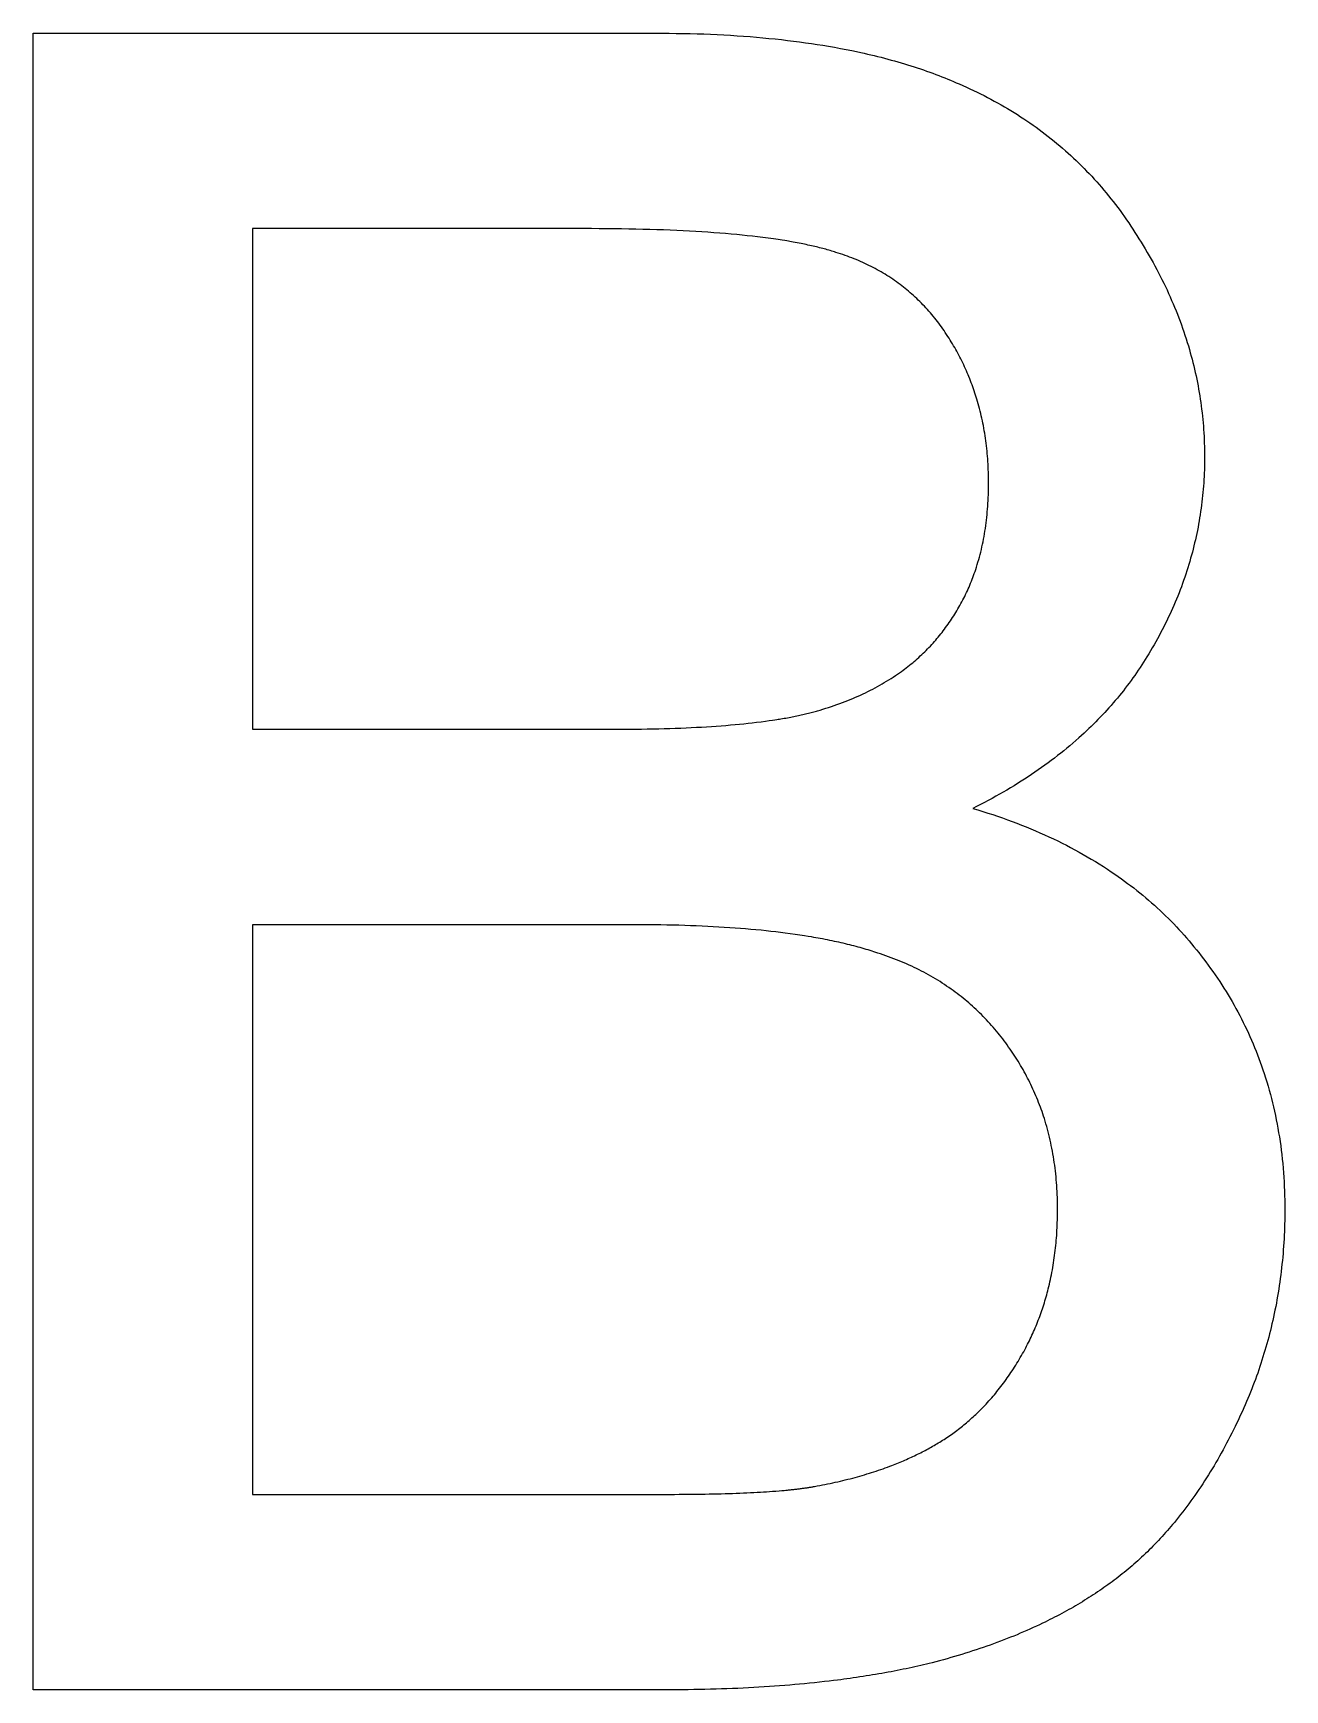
# Model space of a CAD drawing. Extents: x -140 to 139, y -60 to 60.
# Drawn here: x -29.411 to -27.146, y -31.159 to -28.159 of the extents above; entities that cross this region are included whole.
import ezdxf

# ---------------------------------------------------------------- set-up
doc = ezdxf.new("R2010")
doc.units = 0
doc.layers.add('ENGRAVE', color=5, linetype='Continuous')

msp = doc.modelspace()

# ---------------------------------------------------------------- linework, layer by layer
at = {"layer": 'ENGRAVE', "color": 5}
for points in [[(-29.411, -31.1589), (-29.411, -28.1589)], [(-29.411, -28.1589), (-28.2855, -28.1589)], [(-28.2855, -28.1589), (-28.2726, -28.159), (-28.2598, -28.1591), (-28.2471, -28.1593), (-28.2344, -28.1595), (-28.2219, -28.1597), (-28.2095, -28.1601), (-28.1971, -28.1605), (-28.1849, -28.161), (-28.1728, -28.1616), (-28.1608, -28.1622), (-28.1488, -28.1629), (-28.137, -28.1636), (-28.1252, -28.1645), (-28.1136, -28.1653), (-28.102, -28.1663), (-28.0906, -28.1673), (-28.0793, -28.1684), (-28.068, -28.1695), (-28.0569, -28.1707), (-28.0458, -28.172), (-28.0348, -28.1734), (-28.0239, -28.1748), (-28.0131, -28.1763), (-28.0025, -28.1778), (-27.9921, -28.1793), (-27.9818, -28.181), (-27.9714, -28.1827), (-27.9608, -28.1846), (-27.9501, -28.1866), (-27.9395, -28.1886), (-27.9295, -28.1906), (-27.9207, -28.1924), (-27.9132, -28.194), (-27.9067, -28.1955), (-27.9008, -28.1968), (-27.8951, -28.1982), (-27.8891, -28.1996), (-27.8829, -28.2011), (-27.8765, -28.2027), (-27.8702, -28.2044), (-27.864, -28.206), (-27.8579, -28.2076), (-27.8519, -28.2093), (-27.846, -28.211), (-27.84, -28.2127), (-27.8341, -28.2145), (-27.8283, -28.2163), (-27.8224, -28.2181), (-27.8166, -28.2199), (-27.8109, -28.2218), (-27.8052, -28.2237), (-27.7996, -28.2256), (-27.7939, -28.2276), (-27.7884, -28.2296), (-27.7829, -28.2316), (-27.7774, -28.2337), (-27.7719, -28.2357), (-27.7665, -28.2378), (-27.7611, -28.2399), (-27.7558, -28.2421), (-27.7506, -28.2443), (-27.7454, -28.2465), (-27.7402, -28.2488), (-27.735, -28.251)], [(-27.735, -28.251), (-27.7285, -28.2539), (-27.722, -28.2568), (-27.7155, -28.2598), (-27.709, -28.2628), (-27.7026, -28.2658), (-27.6963, -28.2689), (-27.69, -28.2721), (-27.6838, -28.2753), (-27.6776, -28.2786), (-27.6715, -28.2819), (-27.6654, -28.2853), (-27.6593, -28.2887), (-27.6533, -28.2921), (-27.6473, -28.2957), (-27.6414, -28.2992), (-27.6355, -28.3028), (-27.6297, -28.3065), (-27.6239, -28.3102), (-27.6182, -28.314), (-27.6125, -28.3178), (-27.6069, -28.3216), (-27.6013, -28.3256), (-27.5957, -28.3295), (-27.5902, -28.3335), (-27.5847, -28.3376), (-27.5793, -28.3417), (-27.574, -28.3459), (-27.5686, -28.3501), (-27.5633, -28.3543), (-27.5581, -28.3587), (-27.5529, -28.363), (-27.5478, -28.3674), (-27.5428, -28.3718), (-27.5378, -28.3762), (-27.5329, -28.3807), (-27.5281, -28.3852), (-27.5232, -28.3898), (-27.5185, -28.3944), (-27.5137, -28.3991), (-27.509, -28.4038), (-27.5044, -28.4086), (-27.4998, -28.4134), (-27.4952, -28.4182), (-27.4907, -28.4231), (-27.4862, -28.4281), (-27.4818, -28.4331), (-27.4774, -28.4381), (-27.4731, -28.4432), (-27.4688, -28.4484), (-27.4645, -28.4536), (-27.4603, -28.4588), (-27.4561, -28.4641), (-27.452, -28.4695), (-27.4479, -28.4749), (-27.4439, -28.4803), (-27.4399, -28.4858), (-27.436, -28.4913), (-27.4321, -28.4969), (-27.4282, -28.5025), (-27.4244, -28.5082), (-27.4207, -28.5139), (-27.417, -28.5197), (-27.4133, -28.5255), (-27.4096, -28.5314)], [(-28.4144, -28.513), (-29.014, -28.513)], [(-29.014, -28.513), (-29.014, -29.4195)], [(-27.958, -28.5559), (-27.9606, -28.5551), (-27.9632, -28.5543), (-27.9657, -28.5535), (-27.9684, -28.5528), (-27.971, -28.552), (-27.9737, -28.5512), (-27.9764, -28.5504), (-27.9792, -28.5497), (-27.982, -28.5489), (-27.9848, -28.5482), (-27.9877, -28.5475), (-27.9906, -28.5468), (-27.9935, -28.546), (-27.9965, -28.5453), (-27.9995, -28.5446), (-28.0025, -28.5439), (-28.0056, -28.5433), (-28.0087, -28.5426), (-28.0119, -28.5419), (-28.015, -28.5413), (-28.0182, -28.5406), (-28.0213, -28.54), (-28.0246, -28.5393), (-28.028, -28.5387), (-28.0316, -28.538), (-28.0352, -28.5374), (-28.0385, -28.5368), (-28.0416, -28.5362), (-28.0442, -28.5358), (-28.047, -28.5353), (-28.0506, -28.5347), (-28.0557, -28.5339), (-28.0627, -28.5329), (-28.0712, -28.5316), (-28.0807, -28.5303), (-28.0904, -28.529), (-28.0999, -28.5278), (-28.1092, -28.5267), (-28.1185, -28.5257), (-28.128, -28.5247), (-28.1377, -28.5238), (-28.1477, -28.5229), (-28.158, -28.522), (-28.1685, -28.5211), (-28.1791, -28.5203), (-28.1898, -28.5196), (-28.2007, -28.5189), (-28.2118, -28.5182), (-28.2231, -28.5176), (-28.2346, -28.517), (-28.2463, -28.5164), (-28.2581, -28.5159), (-28.2702, -28.5154), (-28.2824, -28.515), (-28.2948, -28.5146), (-28.3073, -28.5143), (-28.3201, -28.514), (-28.333, -28.5137), (-28.3461, -28.5135), (-28.3594, -28.5133), (-28.373, -28.5132), (-28.3867, -28.5131), (-28.4005, -28.513), (-28.4144, -28.513)], [(-27.7534, -28.7115), (-27.7557, -28.708), (-27.7579, -28.7045), (-27.7602, -28.701), (-27.7625, -28.6976), (-27.7648, -28.6942), (-27.7672, -28.6909), (-27.7696, -28.6876), (-27.772, -28.6843), (-27.7744, -28.6811), (-27.7769, -28.6779), (-27.7794, -28.6748), (-27.782, -28.6716), (-27.7845, -28.6685), (-27.7871, -28.6655), (-27.7898, -28.6625), (-27.7924, -28.6595), (-27.7951, -28.6565), (-27.7978, -28.6536), (-27.8006, -28.6507), (-27.8033, -28.6479), (-27.8061, -28.6451), (-27.809, -28.6423), (-27.8118, -28.6395), (-27.8147, -28.6368), (-27.8176, -28.6342), (-27.8206, -28.6315), (-27.8236, -28.6289), (-27.8266, -28.6264), (-27.8296, -28.6238), (-27.8326, -28.6213), (-27.8357, -28.6189), (-27.8389, -28.6164), (-27.8421, -28.614), (-27.8454, -28.6116), (-27.8487, -28.6092), (-27.852, -28.6068), (-27.8554, -28.6045), (-27.8588, -28.6022), (-27.8623, -28.5999), (-27.8657, -28.5977), (-27.8692, -28.5956), (-27.8727, -28.5935), (-27.8763, -28.5914), (-27.8799, -28.5893), (-27.8835, -28.5873), (-27.8871, -28.5853), (-27.8908, -28.5833), (-27.8945, -28.5814), (-27.8983, -28.5796), (-27.902, -28.5777), (-27.9058, -28.5759), (-27.9097, -28.5742), (-27.9135, -28.5725), (-27.9174, -28.5708), (-27.9213, -28.5691), (-27.9253, -28.5675), (-27.9293, -28.5659), (-27.9333, -28.5644), (-27.9373, -28.5629), (-27.9414, -28.5614), (-27.9455, -28.56), (-27.9497, -28.5586), (-27.9539, -28.5573), (-27.958, -28.5559)], [(-27.4096, -28.5314), (-27.4058, -28.5375), (-27.4021, -28.5436), (-27.3984, -28.5497), (-27.3947, -28.5559), (-27.3912, -28.562), (-27.3877, -28.5682), (-27.3842, -28.5743), (-27.3808, -28.5805), (-27.3775, -28.5867), (-27.3743, -28.5929), (-27.3711, -28.5991), (-27.368, -28.6053), (-27.3649, -28.6115), (-27.3619, -28.6177), (-27.3589, -28.624), (-27.3561, -28.6302), (-27.3532, -28.6365), (-27.3505, -28.6428), (-27.3478, -28.649), (-27.3452, -28.6553), (-27.3426, -28.6616), (-27.3401, -28.6679), (-27.3376, -28.6743), (-27.3353, -28.6806), (-27.3329, -28.6869), (-27.3307, -28.6932), (-27.3285, -28.6996), (-27.3264, -28.706), (-27.3243, -28.7124), (-27.3222, -28.7189), (-27.3203, -28.7253), (-27.3184, -28.7316), (-27.3167, -28.7377), (-27.3151, -28.7436), (-27.3135, -28.7495), (-27.312, -28.7554), (-27.3105, -28.7614), (-27.3091, -28.7674), (-27.3077, -28.7734), (-27.3064, -28.7795), (-27.3051, -28.7855), (-27.3039, -28.7915), (-27.3028, -28.7976), (-27.3017, -28.8036), (-27.3006, -28.8097), (-27.2996, -28.8157), (-27.2987, -28.8218), (-27.2978, -28.8279), (-27.297, -28.834), (-27.2962, -28.8401), (-27.2955, -28.8462), (-27.2948, -28.8523), (-27.2942, -28.8584), (-27.2936, -28.8645), (-27.2931, -28.8707), (-27.2926, -28.8768), (-27.2922, -28.883), (-27.2919, -28.8892), (-27.2916, -28.8953), (-27.2914, -28.9015), (-27.2912, -28.9077), (-27.2911, -28.9139), (-27.291, -28.9201), (-27.2909, -28.9263)], [(-27.6818, -28.9734), (-27.6818, -28.9685), (-27.6819, -28.9636), (-27.682, -28.9587), (-27.6821, -28.9538), (-27.6823, -28.949), (-27.6825, -28.9442), (-27.6827, -28.9394), (-27.683, -28.9346), (-27.6834, -28.9298), (-27.6837, -28.9251), (-27.6842, -28.9204), (-27.6846, -28.9157), (-27.6851, -28.911), (-27.6856, -28.9063), (-27.6862, -28.9017), (-27.6868, -28.8971), (-27.6874, -28.8925), (-27.6881, -28.8879), (-27.6888, -28.8833), (-27.6896, -28.8788), (-27.6904, -28.8742), (-27.6912, -28.8697), (-27.6921, -28.8653), (-27.693, -28.8608), (-27.694, -28.8564), (-27.695, -28.852), (-27.696, -28.8476), (-27.6971, -28.8432), (-27.6982, -28.8387), (-27.6994, -28.8343), (-27.7006, -28.83), (-27.7018, -28.8258), (-27.7029, -28.8219), (-27.7041, -28.8181), (-27.7053, -28.8144), (-27.7065, -28.8107), (-27.7077, -28.8069), (-27.709, -28.8032), (-27.7103, -28.7994), (-27.7117, -28.7957), (-27.7131, -28.792), (-27.7145, -28.7883), (-27.7159, -28.7847), (-27.7174, -28.781), (-27.7189, -28.7774), (-27.7204, -28.7738), (-27.722, -28.7702), (-27.7236, -28.7666), (-27.7252, -28.763), (-27.7269, -28.7595), (-27.7286, -28.756), (-27.7303, -28.7524), (-27.7321, -28.7489), (-27.7339, -28.7454), (-27.7357, -28.742), (-27.7375, -28.7385), (-27.7394, -28.7351), (-27.7413, -28.7317), (-27.7432, -28.7282), (-27.7452, -28.7249), (-27.7472, -28.7215), (-27.7493, -28.7181), (-27.7513, -28.7148), (-27.7534, -28.7115)], [(-27.2909, -28.9263), (-27.291, -28.9322), (-27.2911, -28.9381), (-27.2912, -28.944), (-27.2913, -28.9499), (-27.2915, -28.9557), (-27.2918, -28.9616), (-27.2921, -28.9674), (-27.2925, -28.9732), (-27.2929, -28.979), (-27.2934, -28.9848), (-27.2939, -28.9906), (-27.2945, -28.9964), (-27.2951, -29.0022), (-27.2957, -29.0079), (-27.2965, -29.0137), (-27.2972, -29.0194), (-27.298, -29.0252), (-27.2989, -29.0309), (-27.2998, -29.0366), (-27.3008, -29.0423), (-27.3018, -29.048), (-27.3028, -29.0536), (-27.3039, -29.0593), (-27.3051, -29.065), (-27.3063, -29.0706), (-27.3075, -29.0763), (-27.3089, -29.0819), (-27.3102, -29.0875), (-27.3116, -29.0931), (-27.313, -29.0986), (-27.3145, -29.1042), (-27.3161, -29.1098), (-27.3177, -29.1155), (-27.3194, -29.1213), (-27.3212, -29.127), (-27.323, -29.1328), (-27.3249, -29.1385), (-27.3268, -29.1442), (-27.3288, -29.1499), (-27.3308, -29.1556), (-27.3329, -29.1613), (-27.335, -29.1669), (-27.3372, -29.1726), (-27.3395, -29.1782), (-27.3418, -29.1838), (-27.3441, -29.1895), (-27.3465, -29.1951), (-27.3489, -29.2006), (-27.3514, -29.2062), (-27.354, -29.2118), (-27.3566, -29.2173), (-27.3593, -29.2229), (-27.362, -29.2284), (-27.3647, -29.2339), (-27.3676, -29.2395), (-27.3704, -29.245), (-27.3733, -29.2504), (-27.3763, -29.2559), (-27.3793, -29.2614), (-27.3824, -29.2668), (-27.3856, -29.2723), (-27.3888, -29.2777), (-27.392, -29.2831), (-27.3953, -29.2885)], [(-27.7596, -29.2353), (-27.7574, -29.2324), (-27.7552, -29.2294), (-27.7531, -29.2264), (-27.751, -29.2234), (-27.7489, -29.2203), (-27.7469, -29.2173), (-27.7449, -29.2142), (-27.743, -29.211), (-27.741, -29.2079), (-27.7391, -29.2048), (-27.7372, -29.2016), (-27.7354, -29.1984), (-27.7336, -29.1952), (-27.7318, -29.1919), (-27.7301, -29.1887), (-27.7284, -29.1854), (-27.7267, -29.1821), (-27.725, -29.1788), (-27.7234, -29.1754), (-27.7218, -29.1721), (-27.7202, -29.1687), (-27.7187, -29.1653), (-27.7172, -29.1619), (-27.7157, -29.1584), (-27.7143, -29.1549), (-27.7129, -29.1514), (-27.7115, -29.1479), (-27.7102, -29.1444), (-27.7089, -29.141), (-27.7077, -29.1375), (-27.7064, -29.1339), (-27.7051, -29.13), (-27.7038, -29.1258), (-27.7024, -29.1214), (-27.701, -29.1168), (-27.6996, -29.1122), (-27.6984, -29.1076), (-27.6972, -29.103), (-27.696, -29.0985), (-27.6949, -29.0939), (-27.6938, -29.0892), (-27.6928, -29.0845), (-27.6918, -29.0798), (-27.6909, -29.075), (-27.69, -29.0702), (-27.6892, -29.0654), (-27.6884, -29.0606), (-27.6876, -29.0557), (-27.6869, -29.0508), (-27.6863, -29.0459), (-27.6856, -29.0409), (-27.6851, -29.0359), (-27.6845, -29.0308), (-27.6841, -29.0258), (-27.6836, -29.0207), (-27.6832, -29.0155), (-27.6829, -29.0104), (-27.6826, -29.0052), (-27.6823, -29), (-27.6822, -28.9947), (-27.682, -28.9894), (-27.6819, -28.9841), (-27.6818, -28.9788), (-27.6818, -28.9734)], [(-27.9867, -29.3847), (-27.9815, -29.3831), (-27.9764, -29.3815), (-27.9713, -29.3799), (-27.9662, -29.3782), (-27.9612, -29.3765), (-27.9562, -29.3748), (-27.9513, -29.373), (-27.9464, -29.3712), (-27.9416, -29.3694), (-27.9368, -29.3675), (-27.9321, -29.3656), (-27.9274, -29.3636), (-27.9227, -29.3616), (-27.9181, -29.3596), (-27.9136, -29.3575), (-27.9091, -29.3554), (-27.9046, -29.3533), (-27.9002, -29.3511), (-27.8958, -29.3489), (-27.8914, -29.3467), (-27.8871, -29.3444), (-27.8829, -29.3421), (-27.8787, -29.3398), (-27.8745, -29.3374), (-27.8705, -29.335), (-27.8664, -29.3326), (-27.8624, -29.3301), (-27.8584, -29.3276), (-27.8543, -29.3249), (-27.8503, -29.3223), (-27.8465, -29.3197), (-27.8429, -29.3172), (-27.8396, -29.3148), (-27.8366, -29.3126), (-27.8337, -29.3104), (-27.8308, -29.3082), (-27.8279, -29.306), (-27.825, -29.3037), (-27.8221, -29.3013), (-27.8192, -29.2989), (-27.8163, -29.2966), (-27.8135, -29.2941), (-27.8108, -29.2917), (-27.8081, -29.2893), (-27.8054, -29.2868), (-27.8027, -29.2843), (-27.8, -29.2818), (-27.7974, -29.2792), (-27.7948, -29.2767), (-27.7922, -29.2741), (-27.7897, -29.2715), (-27.7872, -29.2688), (-27.7848, -29.2662), (-27.7823, -29.2635), (-27.7799, -29.2608), (-27.7775, -29.258), (-27.7752, -29.2553), (-27.7728, -29.2525), (-27.7706, -29.2497), (-27.7683, -29.2469), (-27.7661, -29.244), (-27.7639, -29.2411), (-27.7617, -29.2382), (-27.7596, -29.2353)], [(-27.3953, -29.2885), (-27.3983, -29.2934), (-27.4014, -29.2982), (-27.4045, -29.303), (-27.4076, -29.3078), (-27.4108, -29.3126), (-27.414, -29.3173), (-27.4173, -29.322), (-27.4206, -29.3266), (-27.424, -29.3313), (-27.4274, -29.3359), (-27.4309, -29.3405), (-27.4344, -29.345), (-27.4379, -29.3496), (-27.4415, -29.3541), (-27.4451, -29.3586), (-27.4488, -29.363), (-27.4525, -29.3674), (-27.4562, -29.3718), (-27.46, -29.3762), (-27.4639, -29.3806), (-27.4678, -29.3849), (-27.4717, -29.3891), (-27.4757, -29.3934), (-27.4797, -29.3977), (-27.4838, -29.4019), (-27.4879, -29.4061), (-27.4921, -29.4103), (-27.4962, -29.4143), (-27.5003, -29.4183), (-27.5045, -29.4223), (-27.5088, -29.4264), (-27.5134, -29.4306), (-27.5184, -29.4351), (-27.5237, -29.4397), (-27.5291, -29.4445), (-27.5347, -29.4492), (-27.5402, -29.4538), (-27.5457, -29.4584), (-27.5512, -29.4628), (-27.5568, -29.4672), (-27.5625, -29.4716), (-27.5683, -29.476), (-27.5741, -29.4803), (-27.58, -29.4847), (-27.586, -29.4889), (-27.592, -29.4931), (-27.598, -29.4973), (-27.6041, -29.5015), (-27.6103, -29.5056), (-27.6166, -29.5097), (-27.6229, -29.5137), (-27.6293, -29.5177), (-27.6357, -29.5217), (-27.6422, -29.5256), (-27.6487, -29.5295), (-27.6553, -29.5333), (-27.662, -29.5371), (-27.6687, -29.5409), (-27.6755, -29.5446), (-27.6824, -29.5483), (-27.6893, -29.552), (-27.6963, -29.5556), (-27.7034, -29.5592), (-27.7104, -29.5628)], [(-28.3653, -29.4195), (-28.3541, -29.4195), (-28.343, -29.4194), (-28.3319, -29.4194), (-28.321, -29.4193), (-28.3102, -29.4191), (-28.2996, -29.4189), (-28.2892, -29.4187), (-28.2789, -29.4185), (-28.2687, -29.4182), (-28.2587, -29.4179), (-28.2488, -29.4176), (-28.239, -29.4172), (-28.2294, -29.4168), (-28.2199, -29.4164), (-28.2106, -29.4159), (-28.2014, -29.4154), (-28.1923, -29.4149), (-28.1834, -29.4143), (-28.1746, -29.4137), (-28.1659, -29.4131), (-28.1573, -29.4124), (-28.1489, -29.4117), (-28.1407, -29.411), (-28.1326, -29.4102), (-28.1248, -29.4095), (-28.1172, -29.4087), (-28.1095, -29.4078), (-28.1016, -29.4069), (-28.0936, -29.4059), (-28.0858, -29.4049), (-28.0787, -29.4039), (-28.0728, -29.403), (-28.0684, -29.4024), (-28.0653, -29.4019), (-28.0628, -29.4015), (-28.0604, -29.4011), (-28.0577, -29.4007), (-28.0548, -29.4002), (-28.0516, -29.3996), (-28.0485, -29.3991), (-28.0455, -29.3986), (-28.0427, -29.398), (-28.0399, -29.3975), (-28.0371, -29.397), (-28.0343, -29.3964), (-28.0316, -29.3959), (-28.0288, -29.3953), (-28.0261, -29.3947), (-28.0234, -29.3942), (-28.0208, -29.3936), (-28.0182, -29.393), (-28.0156, -29.3924), (-28.013, -29.3918), (-28.0105, -29.3912), (-28.008, -29.3906), (-28.0055, -29.3899), (-28.003, -29.3893), (-28.0006, -29.3887), (-27.9982, -29.388), (-27.9959, -29.3874), (-27.9935, -29.3867), (-27.9912, -29.3861), (-27.989, -29.3854), (-27.9867, -29.3847)], [(-29.014, -29.4195), (-28.3653, -29.4195)], [(-27.7104, -29.5628), (-27.7013, -29.5655), (-27.6922, -29.5683), (-27.6832, -29.5712), (-27.6742, -29.5741), (-27.6654, -29.577), (-27.6566, -29.5801), (-27.6478, -29.5832), (-27.6392, -29.5864), (-27.6306, -29.5896), (-27.6221, -29.5929), (-27.6137, -29.5963), (-27.6053, -29.5997), (-27.597, -29.6032), (-27.5888, -29.6068), (-27.5807, -29.6104), (-27.5726, -29.6141), (-27.5646, -29.6179), (-27.5567, -29.6217), (-27.5488, -29.6256), (-27.541, -29.6295), (-27.5333, -29.6336), (-27.5256, -29.6376), (-27.5181, -29.6418), (-27.5106, -29.646), (-27.5032, -29.6502), (-27.4959, -29.6545), (-27.4886, -29.6589), (-27.4814, -29.6634), (-27.4741, -29.6681), (-27.4668, -29.6728), (-27.4599, -29.6774), (-27.4533, -29.6819), (-27.4471, -29.6862), (-27.4413, -29.6903), (-27.4358, -29.6944), (-27.4303, -29.6985), (-27.4248, -29.7026), (-27.4192, -29.7069), (-27.4137, -29.7113), (-27.4082, -29.7157), (-27.4027, -29.7202), (-27.3974, -29.7247), (-27.3921, -29.7292), (-27.3869, -29.7337), (-27.3817, -29.7383), (-27.3766, -29.743), (-27.3715, -29.7477), (-27.3664, -29.7525), (-27.3614, -29.7573), (-27.3565, -29.7621), (-27.3516, -29.767), (-27.3468, -29.772), (-27.342, -29.777), (-27.3373, -29.782), (-27.3326, -29.7871), (-27.328, -29.7922), (-27.3235, -29.7974), (-27.3189, -29.8026), (-27.3145, -29.8079), (-27.3101, -29.8132), (-27.3057, -29.8186), (-27.3015, -29.824), (-27.2972, -29.8295), (-27.293, -29.8349)], [(-28.3203, -29.7735), (-29.014, -29.7735)], [(-29.014, -29.7735), (-29.014, -30.8049)], [(-27.8823, -29.8247), (-27.8858, -29.8236), (-27.8892, -29.8224), (-27.8927, -29.8213), (-27.8962, -29.8202), (-27.8997, -29.8191), (-27.9033, -29.8181), (-27.9069, -29.817), (-27.9105, -29.8159), (-27.9142, -29.8149), (-27.9179, -29.8139), (-27.9217, -29.8129), (-27.9254, -29.8119), (-27.9293, -29.8109), (-27.9331, -29.8099), (-27.937, -29.809), (-27.9409, -29.808), (-27.9449, -29.8071), (-27.9488, -29.8062), (-27.9529, -29.8052), (-27.9569, -29.8044), (-27.9609, -29.8035), (-27.965, -29.8026), (-27.9692, -29.8018), (-27.9734, -29.8009), (-27.9778, -29.8), (-27.9822, -29.7992), (-27.9865, -29.7984), (-27.9905, -29.7977), (-27.9942, -29.797), (-27.9981, -29.7963), (-28.0025, -29.7955), (-28.0081, -29.7946), (-28.0151, -29.7935), (-28.0233, -29.7923), (-28.0321, -29.7909), (-28.041, -29.7897), (-28.0498, -29.7885), (-28.0585, -29.7874), (-28.067, -29.7864), (-28.0757, -29.7854), (-28.0846, -29.7844), (-28.0936, -29.7835), (-28.1028, -29.7826), (-28.1121, -29.7818), (-28.1215, -29.781), (-28.131, -29.7802), (-28.1406, -29.7795), (-28.1503, -29.7788), (-28.1601, -29.7782), (-28.17, -29.7776), (-28.18, -29.777), (-28.1902, -29.7765), (-28.2004, -29.776), (-28.2108, -29.7756), (-28.2212, -29.7752), (-28.2318, -29.7749), (-28.2425, -29.7745), (-28.2532, -29.7743), (-28.2641, -29.774), (-28.2752, -29.7739), (-28.2863, -29.7737), (-28.2976, -29.7736), (-28.3089, -29.7736), (-28.3203, -29.7735)], [(-27.6429, -29.9986), (-27.6455, -29.9949), (-27.6482, -29.9912), (-27.6509, -29.9875), (-27.6536, -29.9838), (-27.6563, -29.9802), (-27.6591, -29.9766), (-27.6619, -29.973), (-27.6647, -29.9695), (-27.6676, -29.966), (-27.6705, -29.9626), (-27.6734, -29.9591), (-27.6764, -29.9558), (-27.6794, -29.9524), (-27.6824, -29.9491), (-27.6854, -29.9458), (-27.6885, -29.9426), (-27.6916, -29.9394), (-27.6948, -29.9362), (-27.698, -29.9331), (-27.7012, -29.93), (-27.7044, -29.9269), (-27.7077, -29.9239), (-27.711, -29.9209), (-27.7143, -29.9179), (-27.7177, -29.915), (-27.7211, -29.912), (-27.7245, -29.9092), (-27.7279, -29.9064), (-27.7314, -29.9036), (-27.7349, -29.9009), (-27.7384, -29.8982), (-27.7421, -29.8954), (-27.7459, -29.8927), (-27.7497, -29.8899), (-27.7537, -29.8871), (-27.7577, -29.8844), (-27.7616, -29.8817), (-27.7657, -29.8791), (-27.7697, -29.8765), (-27.7738, -29.874), (-27.7779, -29.8715), (-27.7821, -29.869), (-27.7862, -29.8666), (-27.7905, -29.8642), (-27.7947, -29.8618), (-27.799, -29.8595), (-27.8034, -29.8573), (-27.8077, -29.855), (-27.8121, -29.8528), (-27.8166, -29.8507), (-27.821, -29.8486), (-27.8255, -29.8465), (-27.8301, -29.8445), (-27.8347, -29.8425), (-27.8393, -29.8405), (-27.8439, -29.8386), (-27.8486, -29.8367), (-27.8533, -29.8349), (-27.858, -29.8331), (-27.8628, -29.8313), (-27.8677, -29.8296), (-27.8725, -29.828), (-27.8774, -29.8263), (-27.8823, -29.8247)], [(-27.293, -29.8349), (-27.2886, -29.8407), (-27.2843, -29.8466), (-27.28, -29.8524), (-27.2758, -29.8583), (-27.2717, -29.8642), (-27.2676, -29.8701), (-27.2636, -29.8761), (-27.2597, -29.8821), (-27.2558, -29.8882), (-27.252, -29.8943), (-27.2483, -29.9004), (-27.2447, -29.9065), (-27.2411, -29.9127), (-27.2375, -29.9189), (-27.2341, -29.9251), (-27.2307, -29.9314), (-27.2273, -29.9377), (-27.2241, -29.944), (-27.2209, -29.9504), (-27.2178, -29.9567), (-27.2147, -29.9632), (-27.2117, -29.9696), (-27.2088, -29.9761), (-27.2059, -29.9826), (-27.2031, -29.9892), (-27.2004, -29.9958), (-27.1977, -30.0024), (-27.1951, -30.009), (-27.1926, -30.0156), (-27.1902, -30.0222), (-27.1878, -30.0289), (-27.1854, -30.0359), (-27.183, -30.043), (-27.1806, -30.0504), (-27.1783, -30.0579), (-27.1761, -30.0655), (-27.1739, -30.073), (-27.1719, -30.0806), (-27.1699, -30.0881), (-27.168, -30.0957), (-27.1662, -30.1033), (-27.1644, -30.111), (-27.1628, -30.1187), (-27.1612, -30.1265), (-27.1597, -30.1343), (-27.1582, -30.1421), (-27.1569, -30.15), (-27.1556, -30.1578), (-27.1544, -30.1658), (-27.1532, -30.1738), (-27.1522, -30.1818), (-27.1512, -30.1898), (-27.1503, -30.1979), (-27.1495, -30.206), (-27.1488, -30.2142), (-27.1481, -30.2224), (-27.1475, -30.2306), (-27.147, -30.2388), (-27.1466, -30.2472), (-27.1463, -30.2555), (-27.146, -30.2639), (-27.1458, -30.2723), (-27.1457, -30.2808), (-27.1456, -30.2892)], [(-27.557, -30.2892), (-27.557, -30.2837), (-27.5571, -30.2782), (-27.5572, -30.2727), (-27.5573, -30.2673), (-27.5575, -30.2618), (-27.5578, -30.2564), (-27.5581, -30.251), (-27.5585, -30.2457), (-27.5589, -30.2404), (-27.5593, -30.2351), (-27.5598, -30.2298), (-27.5603, -30.2245), (-27.5609, -30.2193), (-27.5615, -30.2141), (-27.5622, -30.2089), (-27.563, -30.2037), (-27.5637, -30.1986), (-27.5645, -30.1935), (-27.5654, -30.1884), (-27.5663, -30.1833), (-27.5673, -30.1783), (-27.5683, -30.1733), (-27.5694, -30.1683), (-27.5704, -30.1633), (-27.5716, -30.1584), (-27.5728, -30.1535), (-27.574, -30.1486), (-27.5753, -30.1437), (-27.5767, -30.1388), (-27.5781, -30.1339), (-27.5795, -30.1291), (-27.5809, -30.1245), (-27.5823, -30.1201), (-27.5837, -30.1159), (-27.5851, -30.1118), (-27.5866, -30.1077), (-27.5881, -30.1036), (-27.5896, -30.0994), (-27.5912, -30.0953), (-27.5928, -30.0912), (-27.5945, -30.0871), (-27.5962, -30.083), (-27.5979, -30.079), (-27.5997, -30.075), (-27.6015, -30.071), (-27.6033, -30.067), (-27.6052, -30.063), (-27.6071, -30.0591), (-27.6091, -30.0551), (-27.6111, -30.0512), (-27.6131, -30.0474), (-27.6152, -30.0435), (-27.6173, -30.0396), (-27.6194, -30.0358), (-27.6216, -30.032), (-27.6238, -30.0282), (-27.6261, -30.0245), (-27.6284, -30.0207), (-27.6307, -30.017), (-27.6331, -30.0133), (-27.6355, -30.0096), (-27.6379, -30.0059), (-27.6404, -30.0023), (-27.6429, -29.9986)], [(-27.6163, -30.543), (-27.6146, -30.5397), (-27.6129, -30.5365), (-27.6112, -30.5332), (-27.6096, -30.53), (-27.608, -30.5267), (-27.6064, -30.5234), (-27.6048, -30.5201), (-27.6033, -30.5167), (-27.6017, -30.5134), (-27.6003, -30.51), (-27.5988, -30.5067), (-27.5973, -30.5033), (-27.5959, -30.4999), (-27.5945, -30.4965), (-27.5932, -30.493), (-27.5918, -30.4896), (-27.5905, -30.4861), (-27.5892, -30.4827), (-27.588, -30.4792), (-27.5867, -30.4757), (-27.5855, -30.4722), (-27.5843, -30.4687), (-27.5832, -30.4651), (-27.582, -30.4616), (-27.5809, -30.458), (-27.5798, -30.4544), (-27.5787, -30.4508), (-27.5777, -30.4472), (-27.5767, -30.4437), (-27.5758, -30.4401), (-27.5748, -30.4365), (-27.5738, -30.4327), (-27.5728, -30.4286), (-27.5718, -30.4244), (-27.5708, -30.4201), (-27.5699, -30.4157), (-27.569, -30.4114), (-27.5681, -30.4071), (-27.5672, -30.4029), (-27.5664, -30.3985), (-27.5657, -30.3942), (-27.5649, -30.3898), (-27.5642, -30.3855), (-27.5635, -30.3811), (-27.5629, -30.3766), (-27.5623, -30.3722), (-27.5617, -30.3677), (-27.5612, -30.3633), (-27.5607, -30.3588), (-27.5602, -30.3543), (-27.5597, -30.3497), (-27.5593, -30.3452), (-27.559, -30.3406), (-27.5586, -30.336), (-27.5583, -30.3314), (-27.558, -30.3268), (-27.5578, -30.3222), (-27.5575, -30.3175), (-27.5574, -30.3129), (-27.5572, -30.3082), (-27.5571, -30.3035), (-27.557, -30.2987), (-27.557, -30.294), (-27.557, -30.2892)], [(-27.1456, -30.2892), (-27.1457, -30.2959), (-27.1458, -30.3026), (-27.1459, -30.3093), (-27.146, -30.3159), (-27.1462, -30.3226), (-27.1464, -30.3292), (-27.1467, -30.3358), (-27.1471, -30.3424), (-27.1475, -30.349), (-27.1479, -30.3556), (-27.1484, -30.3621), (-27.1489, -30.3687), (-27.1495, -30.3752), (-27.1501, -30.3817), (-27.1508, -30.3882), (-27.1515, -30.3947), (-27.1522, -30.4012), (-27.153, -30.4076), (-27.1539, -30.4141), (-27.1548, -30.4205), (-27.1557, -30.4269), (-27.1567, -30.4333), (-27.1577, -30.4397), (-27.1588, -30.446), (-27.1599, -30.4524), (-27.161, -30.4587), (-27.1622, -30.465), (-27.1635, -30.4714), (-27.1648, -30.4777), (-27.1662, -30.484), (-27.1676, -30.4903), (-27.169, -30.4964), (-27.1704, -30.5025), (-27.1719, -30.5085), (-27.1734, -30.5145), (-27.1749, -30.5204), (-27.1765, -30.5263), (-27.1782, -30.5323), (-27.1799, -30.5382), (-27.1816, -30.5442), (-27.1834, -30.5501), (-27.1852, -30.556), (-27.187, -30.5618), (-27.1889, -30.5677), (-27.1908, -30.5735), (-27.1928, -30.5794), (-27.1948, -30.5852), (-27.1969, -30.591), (-27.199, -30.5968), (-27.2012, -30.6026), (-27.2033, -30.6084), (-27.2056, -30.6141), (-27.2079, -30.6199), (-27.2102, -30.6256), (-27.2125, -30.6313), (-27.2149, -30.637), (-27.2174, -30.6427), (-27.2199, -30.6484), (-27.2224, -30.654), (-27.225, -30.6597), (-27.2276, -30.6653), (-27.2303, -30.6709), (-27.233, -30.6765), (-27.2357, -30.6821)], [(-27.7677, -30.7087), (-27.7651, -30.707), (-27.7624, -30.7053), (-27.7597, -30.7036), (-27.7571, -30.7019), (-27.7545, -30.7001), (-27.7518, -30.6983), (-27.7492, -30.6965), (-27.7467, -30.6946), (-27.7441, -30.6928), (-27.7415, -30.6909), (-27.739, -30.689), (-27.7365, -30.6871), (-27.734, -30.6851), (-27.7315, -30.6832), (-27.729, -30.6812), (-27.7265, -30.6792), (-27.724, -30.6771), (-27.7216, -30.6751), (-27.7192, -30.673), (-27.7167, -30.6709), (-27.7143, -30.6688), (-27.712, -30.6666), (-27.7096, -30.6645), (-27.7072, -30.6623), (-27.7048, -30.6601), (-27.7025, -30.6578), (-27.7002, -30.6556), (-27.6979, -30.6533), (-27.6957, -30.6511), (-27.6934, -30.6488), (-27.6912, -30.6465), (-27.6888, -30.644), (-27.6864, -30.6414), (-27.6838, -30.6386), (-27.6813, -30.6358), (-27.6787, -30.633), (-27.6762, -30.6301), (-27.6738, -30.6272), (-27.6714, -30.6244), (-27.6689, -30.6215), (-27.6666, -30.6185), (-27.6642, -30.6156), (-27.6618, -30.6126), (-27.6594, -30.6095), (-27.6571, -30.6065), (-27.6548, -30.6034), (-27.6525, -30.6003), (-27.6502, -30.5971), (-27.648, -30.5939), (-27.6457, -30.5907), (-27.6435, -30.5875), (-27.6413, -30.5843), (-27.6391, -30.581), (-27.637, -30.5777), (-27.6348, -30.5743), (-27.6327, -30.571), (-27.6306, -30.5676), (-27.6285, -30.5641), (-27.6264, -30.5607), (-27.6244, -30.5572), (-27.6223, -30.5537), (-27.6203, -30.5501), (-27.6183, -30.5466), (-27.6163, -30.543)], [(-27.2357, -30.6821), (-27.2387, -30.6883), (-27.2418, -30.6944), (-27.2449, -30.7005), (-27.248, -30.7065), (-27.2511, -30.7125), (-27.2543, -30.7184), (-27.2575, -30.7243), (-27.2607, -30.7301), (-27.264, -30.7359), (-27.2672, -30.7417), (-27.2705, -30.7473), (-27.2738, -30.753), (-27.2772, -30.7586), (-27.2805, -30.7641), (-27.2839, -30.7696), (-27.2874, -30.775), (-27.2908, -30.7804), (-27.2943, -30.7858), (-27.2978, -30.7911), (-27.3013, -30.7963), (-27.3049, -30.8016), (-27.3084, -30.8067), (-27.312, -30.8118), (-27.3156, -30.8169), (-27.3193, -30.8218), (-27.3229, -30.8268), (-27.3266, -30.8317), (-27.3304, -30.8366), (-27.3343, -30.8416), (-27.3382, -30.8464), (-27.342, -30.8512), (-27.3456, -30.8556), (-27.3489, -30.8596), (-27.3521, -30.8634), (-27.3552, -30.867), (-27.3582, -30.8705), (-27.3614, -30.8741), (-27.3646, -30.8777), (-27.3679, -30.8813), (-27.3712, -30.8849), (-27.3745, -30.8884), (-27.3778, -30.8919), (-27.3811, -30.8954), (-27.3844, -30.8988), (-27.3878, -30.9022), (-27.3911, -30.9055), (-27.3945, -30.9088), (-27.3979, -30.9121), (-27.4013, -30.9154), (-27.4048, -30.9186), (-27.4082, -30.9218), (-27.4117, -30.925), (-27.4152, -30.9281), (-27.4187, -30.9312), (-27.4222, -30.9343), (-27.4257, -30.9373), (-27.4293, -30.9403), (-27.4329, -30.9433), (-27.4364, -30.9462), (-27.4401, -30.9491), (-27.4437, -30.952), (-27.4473, -30.9548), (-27.451, -30.9576), (-27.4546, -30.9604)], [(-27.9969, -30.7906), (-27.9921, -30.7897), (-27.9874, -30.7888), (-27.9826, -30.7879), (-27.9779, -30.787), (-27.9732, -30.786), (-27.9685, -30.785), (-27.9639, -30.7841), (-27.9593, -30.783), (-27.9547, -30.782), (-27.9501, -30.7809), (-27.9456, -30.7799), (-27.9411, -30.7788), (-27.9366, -30.7777), (-27.9322, -30.7765), (-27.9278, -30.7754), (-27.9234, -30.7742), (-27.919, -30.773), (-27.9147, -30.7718), (-27.9104, -30.7705), (-27.9061, -30.7693), (-27.9019, -30.768), (-27.8976, -30.7667), (-27.8935, -30.7654), (-27.8893, -30.7641), (-27.8852, -30.7627), (-27.8811, -30.7613), (-27.8771, -30.7599), (-27.8729, -30.7585), (-27.8688, -30.757), (-27.8646, -30.7555), (-27.8607, -30.754), (-27.857, -30.7526), (-27.8537, -30.7513), (-27.8506, -30.7501), (-27.8477, -30.749), (-27.8449, -30.7478), (-27.842, -30.7466), (-27.839, -30.7454), (-27.836, -30.7441), (-27.8331, -30.7428), (-27.8301, -30.7415), (-27.8272, -30.7402), (-27.8244, -30.7389), (-27.8215, -30.7376), (-27.8187, -30.7363), (-27.8158, -30.735), (-27.813, -30.7336), (-27.8102, -30.7322), (-27.8074, -30.7309), (-27.8047, -30.7295), (-27.8019, -30.7281), (-27.7992, -30.7267), (-27.7965, -30.7252), (-27.7938, -30.7238), (-27.7911, -30.7223), (-27.7884, -30.7209), (-27.7858, -30.7194), (-27.7832, -30.7179), (-27.7805, -30.7164), (-27.7779, -30.7149), (-27.7754, -30.7134), (-27.7728, -30.7118), (-27.7703, -30.7103), (-27.7677, -30.7087)], [(-29.014, -30.8049), (-28.2671, -30.8049)], [(-28.2671, -30.8049), (-28.2587, -30.8049), (-28.2503, -30.8049), (-28.242, -30.8048), (-28.2339, -30.8048), (-28.2258, -30.8047), (-28.2179, -30.8047), (-28.2102, -30.8046), (-28.2025, -30.8045), (-28.1949, -30.8043), (-28.1875, -30.8042), (-28.1801, -30.8041), (-28.1729, -30.8039), (-28.1658, -30.8037), (-28.1588, -30.8035), (-28.1519, -30.8033), (-28.1451, -30.8031), (-28.1385, -30.8029), (-28.1319, -30.8026), (-28.1255, -30.8024), (-28.1191, -30.8021), (-28.1129, -30.8018), (-28.1067, -30.8015), (-28.1008, -30.8012), (-28.0949, -30.8009), (-28.0893, -30.8005), (-28.0838, -30.8002), (-28.0782, -30.7998), (-28.0726, -30.7994), (-28.0668, -30.799), (-28.0611, -30.7985), (-28.0561, -30.7981), (-28.052, -30.7977), (-28.049, -30.7975), (-28.047, -30.7973), (-28.0455, -30.7971), (-28.044, -30.797), (-28.0423, -30.7968), (-28.0404, -30.7966), (-28.0384, -30.7964), (-28.0364, -30.7962), (-28.0345, -30.796), (-28.0326, -30.7957), (-28.0308, -30.7955), (-28.029, -30.7953), (-28.0273, -30.7951), (-28.0255, -30.7949), (-28.0238, -30.7947), (-28.022, -30.7945), (-28.0203, -30.7942), (-28.0186, -30.794), (-28.0169, -30.7938), (-28.0153, -30.7935), (-28.0137, -30.7933), (-28.012, -30.7931), (-28.0104, -30.7928), (-28.0089, -30.7926), (-28.0073, -30.7924), (-28.0058, -30.7921), (-28.0042, -30.7919), (-28.0027, -30.7916), (-28.0013, -30.7914), (-27.9998, -30.7911), (-27.9984, -30.7908), (-27.9969, -30.7906)], [(-27.4546, -30.9604), (-27.4583, -30.9631), (-27.462, -30.9658), (-27.4657, -30.9685), (-27.4694, -30.9712), (-27.4731, -30.9738), (-27.4769, -30.9765), (-27.4807, -30.9791), (-27.4845, -30.9817), (-27.4884, -30.9842), (-27.4923, -30.9868), (-27.4962, -30.9893), (-27.5001, -30.9918), (-27.5041, -30.9943), (-27.5081, -30.9968), (-27.5121, -30.9993), (-27.5161, -31.0017), (-27.5202, -31.0042), (-27.5243, -31.0066), (-27.5284, -31.009), (-27.5325, -31.0113), (-27.5367, -31.0137), (-27.5409, -31.016), (-27.5451, -31.0183), (-27.5494, -31.0206), (-27.5537, -31.0229), (-27.558, -31.0252), (-27.5623, -31.0275), (-27.5666, -31.0297), (-27.5708, -31.0318), (-27.575, -31.0339), (-27.5795, -31.0361), (-27.5843, -31.0384), (-27.5895, -31.0409), (-27.5952, -31.0435), (-27.601, -31.0462), (-27.607, -31.0489), (-27.6128, -31.0515), (-27.6186, -31.054), (-27.6245, -31.0565), (-27.6303, -31.059), (-27.6362, -31.0614), (-27.6422, -31.0638), (-27.6482, -31.0662), (-27.6543, -31.0686), (-27.6604, -31.0709), (-27.6666, -31.0732), (-27.6727, -31.0755), (-27.679, -31.0777), (-27.6852, -31.08), (-27.6915, -31.0821), (-27.6979, -31.0843), (-27.7043, -31.0864), (-27.7107, -31.0885), (-27.7172, -31.0906), (-27.7237, -31.0927), (-27.7302, -31.0947), (-27.7368, -31.0967), (-27.7434, -31.0987), (-27.7501, -31.1006), (-27.7568, -31.1025), (-27.7636, -31.1044), (-27.7704, -31.1062), (-27.7773, -31.108), (-27.7841, -31.1098)], [(-27.7841, -31.1098), (-27.7892, -31.1111), (-27.7944, -31.1123), (-27.7995, -31.1136), (-27.8047, -31.1148), (-27.8099, -31.116), (-27.8152, -31.1172), (-27.8204, -31.1183), (-27.8257, -31.1195), (-27.8311, -31.1206), (-27.8365, -31.1217), (-27.8419, -31.1228), (-27.8473, -31.1239), (-27.8528, -31.125), (-27.8582, -31.126), (-27.8638, -31.127), (-27.8693, -31.1281), (-27.8749, -31.1291), (-27.8805, -31.13), (-27.8862, -31.131), (-27.8918, -31.132), (-27.8975, -31.1329), (-27.9032, -31.1338), (-27.909, -31.1347), (-27.9148, -31.1356), (-27.9208, -31.1365), (-27.9267, -31.1373), (-27.9326, -31.1382), (-27.9383, -31.139), (-27.9438, -31.1397), (-27.9494, -31.1405), (-27.9554, -31.1412), (-27.9623, -31.1421), (-27.9701, -31.143), (-27.9787, -31.144), (-27.9878, -31.145), (-27.997, -31.146), (-28.006, -31.147), (-28.0149, -31.1478), (-28.0238, -31.1487), (-28.0327, -31.1495), (-28.0417, -31.1502), (-28.0508, -31.151), (-28.06, -31.1517), (-28.0693, -31.1524), (-28.0786, -31.153), (-28.088, -31.1536), (-28.0974, -31.1542), (-28.1069, -31.1547), (-28.1165, -31.1552), (-28.1261, -31.1557), (-28.1358, -31.1562), (-28.1455, -31.1566), (-28.1553, -31.1569), (-28.1652, -31.1573), (-28.1751, -31.1576), (-28.1851, -31.1579), (-28.1951, -31.1581), (-28.2052, -31.1583), (-28.2153, -31.1585), (-28.2256, -31.1587), (-28.2359, -31.1588), (-28.2462, -31.1588), (-28.2566, -31.1589), (-28.2671, -31.1589)], [(-28.2671, -31.1589), (-29.411, -31.1589)]]:
    msp.add_lwpolyline(points, dxfattribs=at)

doc.saveas('drawing.dxf')
